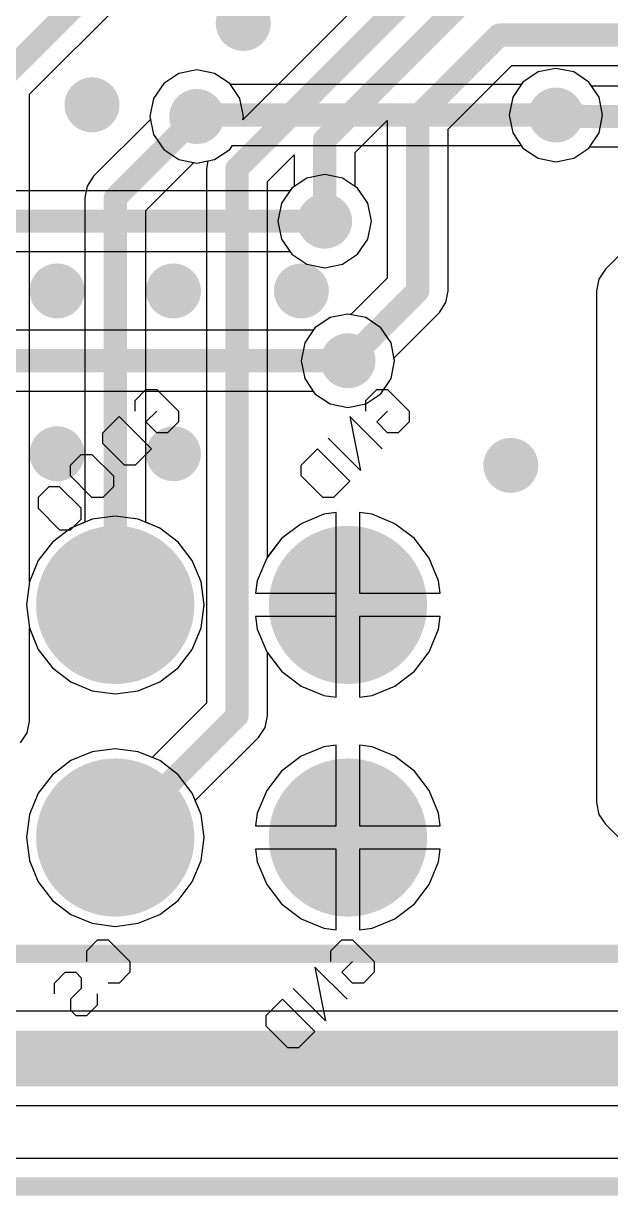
# Model space of a CAD drawing. Header units: millimetres. Extents: x -0.1 to 80.1, y -0.1 to 38.4.
# Drawn here: x 17.92 to 24.33, y -0.1 to 12.7 of the extents above; entities that cross this region are included whole.
import ezdxf

# ---------------------------------------------------------------- set-up
doc = ezdxf.new("R2010")
doc.units = ezdxf.units.MM
for name, color, linetype in [('BottomLayer', 5, 'Continuous'), ('BottomOverlay', 54, 'Continuous'), ('BottomSolder', 6, 'Continuous'), ('KeepOutLayer', 6, 'Continuous'), ('MultiLayer', 9, 'Continuous'), ('PadHoleLayer', 156, 'Continuous'), ('TopLayer', 1, 'Continuous'), ('TopOverlay', 2, 'Continuous'), ('TopSolder', 216, 'Continuous'), ('ViaHoleLayer', 16, 'Continuous')]:
    doc.layers.add(name, color=color, linetype=linetype)

# ---------------------------------------------------------------- blocks, each defined once
blk = doc.blocks.new('THT_MOD_CC1101_433_MH__AMAZON_5')
at = {"layer": 'BottomLayer', "const_width": 0.762}
for points in [[(0.889, 6.35, 1), (1.651, 6.35, 1)], [(3.429, 6.35, 1), (4.191, 6.35, 1)], [(0.889, 3.81, 1), (1.651, 3.81, 1)], [(3.429, 3.81, 1), (4.191, 3.81, 1)]]:
    blk.add_lwpolyline(points, format="xyb", close=True, dxfattribs=at)
at = {"layer": 'BottomSolder', "const_width": 0.864}
for points in [[(0.838, 6.35, 1), (1.702, 6.35, 1)], [(3.378, 6.35, 1), (4.242, 6.35, 1)], [(0.838, 3.81, 1), (1.702, 3.81, 1)], [(3.378, 3.81, 1), (4.242, 3.81, 1)]]:
    blk.add_lwpolyline(points, format="xyb", close=True, dxfattribs=at)
at = {"layer": 'MultiLayer', "const_width": 0.762}
for points in [[(0.889, 6.35, 1), (1.651, 6.35, 1)], [(3.429, 6.35, 1), (4.191, 6.35, 1)], [(0.889, 3.81, 1), (1.651, 3.81, 1)], [(3.429, 3.81, 1), (4.191, 3.81, 1)]]:
    blk.add_lwpolyline(points, format="xyb", close=True, dxfattribs=at)
at = {"layer": 'PadHoleLayer', "const_width": 0.381}
for points in [[(1.079, 6.35, 1), (1.46, 6.35, 1)], [(3.619, 6.35, 1), (4, 6.35, 1)], [(1.079, 3.81, 1), (1.46, 3.81, 1)], [(3.619, 3.81, 1), (4, 3.81, 1)]]:
    blk.add_lwpolyline(points, format="xyb", close=True, dxfattribs=at)
at = {"layer": 'TopLayer', "const_width": 0.762}
for points in [[(0.889, 6.35, 1), (1.651, 6.35, 1)], [(3.429, 6.35, 1), (4.191, 6.35, 1)], [(0.889, 3.81, 1), (1.651, 3.81, 1)], [(3.429, 3.81, 1), (4.191, 3.81, 1)]]:
    blk.add_lwpolyline(points, format="xyb", close=True, dxfattribs=at)
at = {"layer": 'TopOverlay', "const_width": 0.2}
blk.add_lwpolyline([(0, 17.6), (0, 0)], dxfattribs=at)
at = {"layer": 'TopSolder', "const_width": 0.864}
for points in [[(0.838, 6.35, 1), (1.702, 6.35, 1)], [(3.378, 6.35, 1), (4.242, 6.35, 1)], [(0.838, 3.81, 1), (1.702, 3.81, 1)], [(3.378, 3.81, 1), (4.242, 3.81, 1)]]:
    blk.add_lwpolyline(points, format="xyb", close=True, dxfattribs=at)

msp = doc.modelspace()

# ---------------------------------------------------------------- linework, layer by layer
at = {"layer": 'BottomLayer'}
for p, q in [((19.812, 12.194), (19.617, 12.155)), ((20.007, 12.155), (19.812, 12.194)), ((23.538, 12.171), (23.373, 12.06)), ((23.733, 12.21), (23.538, 12.171)), ((23.928, 12.171), (23.733, 12.21)), ((24.094, 12.06), (23.928, 12.171)), ((19.452, 12.044), (19.341, 11.879)), ((19.617, 12.155), (19.452, 12.044)), ((20.172, 12.044), (20.007, 12.155)), ((20.18, 12.033), (20.172, 12.044)), ((23.355, 12.033), (20.18, 12.033)), ((23.373, 12.06), (23.355, 12.033)), ((24.204, 11.895), (24.094, 12.06)), ((19.341, 11.879), (19.302, 11.684)), ((24.243, 11.7), (24.204, 11.895)), ((19.302, 11.684), (19.341, 11.489)), ((24.204, 11.505), (24.243, 11.7)), ((19.341, 11.489), (19.452, 11.324)), ((24.094, 11.339), (24.204, 11.505)), ((19.452, 11.324), (19.617, 11.213)), ((20.007, 11.213), (20.172, 11.324)), ((20.172, 11.324), (20.201, 11.366)), ((20.201, 11.366), (23.355, 11.366)), ((23.355, 11.366), (23.373, 11.339)), ((23.373, 11.339), (23.538, 11.229)), ((23.928, 11.229), (24.094, 11.339)), ((19.617, 11.213), (19.812, 11.174)), ((19.812, 11.174), (20.007, 11.213)), ((23.538, 11.229), (23.733, 11.19)), ((23.733, 11.19), (23.928, 11.229)), ((21.014, 11.012), (20.849, 10.901)), ((21.209, 11.051), (21.014, 11.012)), ((21.404, 11.012), (21.209, 11.051)), ((21.569, 10.901), (21.404, 11.012)), ((20.849, 10.901), (20.83, 10.874)), ((21.68, 10.736), (21.569, 10.901)), ((20.83, 10.874), (15.746, 10.874)), ((21.719, 10.541), (21.68, 10.736)), ((21.68, 10.346), (21.719, 10.541)), ((21.569, 10.181), (21.68, 10.346)), ((15.746, 10.208), (20.83, 10.208)), ((20.83, 10.208), (20.849, 10.181)), ((20.849, 10.181), (21.014, 10.07)), ((21.404, 10.07), (21.569, 10.181)), ((21.014, 10.07), (21.209, 10.031)), ((21.209, 10.031), (21.404, 10.07)), ((21.268, 9.488), (21.103, 9.377)), ((21.463, 9.527), (21.268, 9.488)), ((21.658, 9.488), (21.463, 9.527)), ((21.823, 9.377), (21.658, 9.488)), ((21.084, 9.35), (16.254, 9.35)), ((21.103, 9.377), (21.084, 9.35)), ((21.934, 9.212), (21.823, 9.377)), ((21.973, 9.017), (21.934, 9.212)), ((21.934, 8.822), (21.973, 9.017)), ((21.823, 8.657), (21.934, 8.822)), ((16.254, 8.684), (21.084, 8.684)), ((21.084, 8.684), (21.103, 8.657)), ((21.103, 8.657), (21.268, 8.546)), ((21.658, 8.546), (21.823, 8.657)), ((21.268, 8.546), (21.463, 8.507)), ((21.463, 8.507), (21.658, 8.546)), ((18.923, 7.32), (18.672, 7.287)), ((19.174, 7.287), (18.923, 7.32)), ((21.198, 7.34), (20.951, 7.237)), ((21.336, 7.358), (21.198, 7.34)), ((21.336, 6.477), (21.336, 7.358)), ((21.728, 7.34), (21.59, 7.358)), ((21.59, 7.358), (21.59, 6.477)), ((21.975, 7.237), (21.728, 7.34)), ((18.438, 7.19), (18.237, 7.036)), ((18.672, 7.287), (18.438, 7.19)), ((19.408, 7.19), (19.174, 7.287)), ((19.609, 7.036), (19.408, 7.19)), ((20.951, 7.237), (20.738, 7.075)), ((22.188, 7.075), (21.975, 7.237)), ((20.738, 7.075), (20.576, 6.862)), ((22.35, 6.862), (22.188, 7.075)), ((18.237, 7.036), (18.083, 6.835)), ((19.763, 6.835), (19.609, 7.036)), ((18.083, 6.835), (17.986, 6.601)), ((19.86, 6.601), (19.763, 6.835)), ((20.576, 6.862), (20.473, 6.615)), ((22.453, 6.615), (22.35, 6.862)), ((17.986, 6.601), (17.953, 6.35)), ((19.893, 6.35), (19.86, 6.601)), ((20.473, 6.615), (20.455, 6.477)), ((22.471, 6.477), (22.453, 6.615)), ((20.455, 6.477), (21.336, 6.477)), ((21.59, 6.477), (22.471, 6.477)), ((17.953, 6.35), (17.986, 6.099)), ((19.86, 6.099), (19.893, 6.35)), ((21.336, 6.223), (20.455, 6.223)), ((20.455, 6.223), (20.473, 6.085)), ((21.336, 5.342), (21.336, 6.223)), ((22.471, 6.223), (21.59, 6.223)), ((21.59, 6.223), (21.59, 5.342)), ((22.453, 6.085), (22.471, 6.223)), ((17.986, 6.099), (18.083, 5.865)), ((19.763, 5.865), (19.86, 6.099)), ((20.473, 6.085), (20.576, 5.838)), ((22.35, 5.838), (22.453, 6.085)), ((18.083, 5.865), (18.237, 5.664)), ((19.609, 5.664), (19.763, 5.865)), ((20.576, 5.838), (20.738, 5.625)), ((22.188, 5.625), (22.35, 5.838)), ((18.237, 5.664), (18.438, 5.51)), ((19.408, 5.51), (19.609, 5.664)), ((18.438, 5.51), (18.672, 5.413)), ((19.174, 5.413), (19.408, 5.51)), ((20.738, 5.625), (20.951, 5.463)), ((21.975, 5.463), (22.188, 5.625)), ((18.672, 5.413), (18.923, 5.38)), ((18.923, 5.38), (19.174, 5.413)), ((20.951, 5.463), (21.198, 5.36)), ((21.728, 5.36), (21.975, 5.463)), ((21.198, 5.36), (21.336, 5.342)), ((21.59, 5.342), (21.728, 5.36)), ((18.672, 4.747), (18.438, 4.65)), ((18.923, 4.78), (18.672, 4.747)), ((19.174, 4.747), (18.923, 4.78)), ((19.408, 4.65), (19.174, 4.747)), ((21.198, 4.8), (20.951, 4.697)), ((21.336, 4.818), (21.198, 4.8)), ((21.336, 3.937), (21.336, 4.818)), ((21.728, 4.8), (21.59, 4.818)), ((21.59, 4.818), (21.59, 3.937)), ((21.975, 4.697), (21.728, 4.8)), ((18.438, 4.65), (18.237, 4.496)), ((19.609, 4.496), (19.408, 4.65)), ((20.951, 4.697), (20.738, 4.535)), ((22.188, 4.535), (21.975, 4.697)), ((18.237, 4.496), (18.083, 4.295)), ((19.763, 4.295), (19.609, 4.496)), ((20.738, 4.535), (20.576, 4.322)), ((22.35, 4.322), (22.188, 4.535)), ((18.083, 4.295), (17.986, 4.061)), ((19.86, 4.061), (19.763, 4.295)), ((20.576, 4.322), (20.473, 4.075)), ((22.453, 4.075), (22.35, 4.322)), ((17.986, 4.061), (17.953, 3.81)), ((19.893, 3.81), (19.86, 4.061)), ((20.473, 4.075), (20.455, 3.937)), ((22.471, 3.937), (22.453, 4.075)), ((20.455, 3.937), (21.336, 3.937)), ((21.59, 3.937), (22.471, 3.937)), ((17.953, 3.81), (17.986, 3.559)), ((19.86, 3.559), (19.893, 3.81)), ((21.336, 3.683), (20.455, 3.683)), ((20.455, 3.683), (20.473, 3.545)), ((21.336, 2.802), (21.336, 3.683)), ((22.471, 3.683), (21.59, 3.683)), ((21.59, 3.683), (21.59, 2.802)), ((22.453, 3.545), (22.471, 3.683)), ((17.986, 3.559), (18.083, 3.325)), ((19.763, 3.325), (19.86, 3.559)), ((20.473, 3.545), (20.576, 3.298)), ((22.35, 3.298), (22.453, 3.545)), ((18.083, 3.325), (18.237, 3.124)), ((19.609, 3.124), (19.763, 3.325)), ((20.576, 3.298), (20.738, 3.085)), ((22.188, 3.085), (22.35, 3.298)), ((18.237, 3.124), (18.438, 2.97)), ((19.408, 2.97), (19.609, 3.124)), ((20.738, 3.085), (20.951, 2.923)), ((21.975, 2.923), (22.188, 3.085)), ((18.438, 2.97), (18.672, 2.873)), ((19.174, 2.873), (19.408, 2.97)), ((18.672, 2.873), (18.923, 2.84)), ((18.923, 2.84), (19.174, 2.873)), ((20.951, 2.923), (21.198, 2.82)), ((21.198, 2.82), (21.336, 2.802)), ((21.59, 2.802), (21.728, 2.82)), ((21.728, 2.82), (21.975, 2.923)), ((43.348, 1.912), (12.405, 1.912)), ((12.192, 0.882), (43.561, 0.882)), ((61.849, 0.306), (0.306, 0.306))]:
    msp.add_line(p, q, dxfattribs=at)
for points, const_width in [([(20.17, 12.7, 1), (20.47, 12.7, 1)], 0.3), ([(18.519, 11.811, 1), (18.819, 11.811, 1)], 0.3), ([(19.662, 11.684, 1), (19.962, 11.684, 1)], 0.3), ([(23.583, 11.7, 1), (23.883, 11.7, 1)], 0.3), ([(19.748, 11.684, 1), (19.875, 11.684, 1)], 0.127), ([(19.764, 11.7, 1), (19.891, 11.7, 1)], 0.127), ([(19.764, 11.7, 1), (19.891, 11.7, 1)], 0.127), ([(23.67, 11.7, 1), (23.797, 11.7, 1)], 0.127), ([(21.059, 10.541, 1), (21.359, 10.541, 1)], 0.3), ([(21.145, 10.541, 1), (21.273, 10.541, 1)], 0.127), ([(18.138, 9.779, 1), (18.438, 9.779, 1)], 0.3), ([(19.408, 9.779, 1), (19.708, 9.779, 1)], 0.3), ([(20.805, 9.779, 1), (21.105, 9.779, 1)], 0.3), ([(21.313, 9.017, 1), (21.613, 9.017, 1)], 0.3), ([(21.399, 9.017, 1), (21.526, 9.017, 1)], 0.127), ([(18.138, 8.001, 1), (18.438, 8.001, 1)], 0.3), ([(19.408, 8.001, 1), (19.708, 8.001, 1)], 0.3), ([(23.091, 7.874, 1), (23.391, 7.874, 1)], 0.3)]:
    msp.add_lwpolyline(points, format="xyb", close=True, dxfattribs=dict(at, const_width=const_width))
for points, const_width in [([(19.812, 11.684), (19.828, 11.7)], 0.254), ([(19.828, 11.7), (23.733, 11.7)], 0.254), ([(15.367, 10.541), (21.209, 10.541)], 0.254), ([(15.875, 9.017), (21.463, 9.017)], 0.254), ([(12.192, 1.397), (43.561, 1.397)], 0.61)]:
    msp.add_lwpolyline(points, dxfattribs=dict(at, const_width=const_width))
at = {"layer": 'BottomOverlay'}
for p, q in [((19.14, 8.583), (19.258, 8.701)), ((19.14, 8.465), (19.14, 8.583)), ((19.258, 8.701), (19.376, 8.701)), ((19.376, 8.701), (19.612, 8.465)), ((21.659, 8.583), (21.777, 8.701)), ((21.659, 8.465), (21.659, 8.583)), ((21.777, 8.701), (21.895, 8.701)), ((21.895, 8.701), (22.131, 8.465)), ((19.258, 8.348), (19.376, 8.465)), ((19.612, 8.465), (19.612, 8.348)), ((21.777, 8.348), (21.895, 8.465)), ((22.131, 8.465), (22.131, 8.348)), ((18.787, 8.23), (18.964, 8.407)), ((18.964, 8.407), (19.317, 8.053)), ((19.376, 8.23), (19.258, 8.348)), ((19.612, 8.348), (19.494, 8.23)), ((21.836, 8.053), (21.483, 8.407)), ((21.483, 8.407), (21.6, 7.818)), ((21.895, 8.23), (21.777, 8.348)), ((22.131, 8.348), (22.013, 8.23)), ((18.787, 8.112), (18.787, 8.23)), ((19.494, 8.23), (19.376, 8.23)), ((22.013, 8.23), (21.895, 8.23)), ((19.023, 7.876), (18.787, 8.112)), ((21.6, 7.818), (21.247, 8.171)), ((18.434, 7.876), (18.551, 7.994)), ((18.551, 7.994), (18.669, 7.994)), ((18.669, 7.994), (18.905, 7.759)), ((19.317, 8.053), (19.14, 7.876)), ((20.952, 7.876), (21.129, 8.053)), ((21.129, 8.053), (21.483, 7.7)), ((18.434, 7.759), (18.434, 7.876)), ((19.14, 7.876), (19.023, 7.876)), ((20.952, 7.759), (20.952, 7.876)), ((18.669, 7.523), (18.434, 7.759)), ((18.905, 7.759), (18.905, 7.641)), ((21.188, 7.523), (20.952, 7.759)), ((21.483, 7.7), (21.306, 7.523)), ((18.198, 7.641), (18.08, 7.523)), ((18.316, 7.641), (18.198, 7.641)), ((18.551, 7.405), (18.316, 7.641)), ((18.905, 7.641), (18.787, 7.523)), ((18.08, 7.523), (18.08, 7.405)), ((18.787, 7.523), (18.669, 7.523)), ((21.306, 7.523), (21.188, 7.523)), ((18.08, 7.405), (18.316, 7.17)), ((18.551, 7.287), (18.551, 7.405)), ((18.316, 7.17), (18.434, 7.17)), ((18.434, 7.17), (18.551, 7.287)), ((18.611, 2.573), (18.729, 2.691)), ((18.729, 2.691), (18.847, 2.691)), ((18.847, 2.691), (19.083, 2.455)), ((21.278, 2.573), (21.396, 2.691)), ((21.396, 2.691), (21.514, 2.691)), ((21.514, 2.691), (21.75, 2.455)), ((18.611, 2.455), (18.611, 2.573)), ((21.278, 2.455), (21.278, 2.573)), ((19.083, 2.455), (19.083, 2.338)), ((21.396, 2.338), (21.514, 2.455)), ((21.75, 2.455), (21.75, 2.338)), ((18.258, 2.22), (18.376, 2.338)), ((18.376, 2.338), (18.493, 2.338)), ((18.493, 2.338), (18.552, 2.279)), ((19.083, 2.338), (18.965, 2.22)), ((21.455, 2.043), (21.102, 2.396)), ((21.102, 2.396), (21.219, 1.807)), ((21.514, 2.22), (21.396, 2.338)), ((21.75, 2.338), (21.632, 2.22)), ((18.258, 2.102), (18.258, 2.22)), ((18.552, 2.279), (18.552, 2.161)), ((18.965, 2.22), (18.847, 2.22)), ((21.632, 2.22), (21.514, 2.22)), ((18.552, 2.161), (18.435, 2.043)), ((18.729, 1.984), (18.729, 2.102)), ((21.219, 1.807), (20.866, 2.161)), ((18.435, 2.043), (18.435, 1.925)), ((18.435, 1.925), (18.493, 1.866)), ((18.611, 1.866), (18.729, 1.984)), ((20.571, 1.866), (20.748, 2.043)), ((20.748, 2.043), (21.102, 1.69)), ((18.493, 1.866), (18.611, 1.866)), ((20.571, 1.749), (20.571, 1.866)), ((20.807, 1.513), (20.571, 1.749)), ((21.102, 1.69), (20.925, 1.513)), ((20.925, 1.513), (20.807, 1.513))]:
    msp.add_line(p, q, dxfattribs=at)
at = {"layer": 'KeepOutLayer', "const_width": 0.2}
msp.add_lwpolyline([(0, 0), (80, 0)], dxfattribs=at)
at = {"layer": 'MultiLayer', "const_width": 0.3}
for points in [[(20.17, 12.7, 1), (20.47, 12.7, 1)], [(18.519, 11.811, 1), (18.819, 11.811, 1)], [(19.662, 11.684, 1), (19.962, 11.684, 1)], [(23.583, 11.7, 1), (23.883, 11.7, 1)], [(21.059, 10.541, 1), (21.359, 10.541, 1)], [(18.138, 9.779, 1), (18.438, 9.779, 1)], [(19.408, 9.779, 1), (19.708, 9.779, 1)], [(20.805, 9.779, 1), (21.105, 9.779, 1)], [(21.313, 9.017, 1), (21.613, 9.017, 1)], [(18.138, 8.001, 1), (18.438, 8.001, 1)], [(19.408, 8.001, 1), (19.708, 8.001, 1)], [(23.091, 7.874, 1), (23.391, 7.874, 1)]]:
    msp.add_lwpolyline(points, format="xyb", close=True, dxfattribs=at)
at = {"layer": 'TopLayer'}
for p, q in [((23.298, 14.633), (20.315, 11.649)), ((17.986, 11.927), (19.018, 12.959)), ((19.812, 12.194), (19.617, 12.155)), ((20.007, 12.155), (19.812, 12.194)), ((22.558, 11.546), (23.252, 12.24)), ((23.252, 12.24), (25.654, 12.24)), ((23.538, 12.171), (23.373, 12.06)), ((23.733, 12.21), (23.538, 12.171)), ((23.928, 12.171), (23.733, 12.21)), ((24.094, 12.06), (23.928, 12.171)), ((19.452, 12.044), (19.341, 11.879)), ((19.617, 12.155), (19.452, 12.044)), ((20.172, 12.044), (20.007, 12.155)), ((20.283, 11.879), (20.172, 12.044)), ((23.373, 12.06), (23.262, 11.895)), ((24.122, 12.017), (24.094, 12.06)), ((17.986, 6.603), (17.986, 11.927)), ((30.042, 12.017), (24.122, 12.017)), ((19.341, 11.879), (19.302, 11.684)), ((20.322, 11.684), (20.283, 11.879)), ((23.262, 11.895), (23.223, 11.7)), ((19.309, 11.652), (18.687, 11.031)), ((19.302, 11.684), (19.309, 11.652)), ((20.315, 11.649), (20.322, 11.684)), ((23.223, 11.7), (23.262, 11.505)), ((21.542, 11.292), (21.892, 11.641)), ((21.892, 11.641), (21.892, 9.917)), ((22.558, 9.779), (22.558, 11.546)), ((23.262, 11.505), (23.373, 11.339)), ((20.584, 10.976), (20.876, 11.267)), ((20.876, 11.267), (20.876, 10.92)), ((21.542, 10.92), (21.542, 11.292)), ((23.373, 11.339), (23.538, 11.229)), ((23.928, 11.229), (24.094, 11.339)), ((24.094, 11.339), (24.101, 11.351)), ((24.101, 11.351), (25.644, 11.351)), ((25.545, 11.285), (24.275, 10.015)), ((19.256, 10.657), (19.78, 11.181)), ((19.78, 11.181), (19.812, 11.174)), ((19.812, 11.174), (19.934, 11.199)), ((19.934, 11.199), (19.918, 11.114)), ((23.538, 11.229), (23.733, 11.19)), ((23.733, 11.19), (23.928, 11.229)), ((18.687, 11.031), (18.615, 10.923)), ((19.918, 11.114), (19.918, 5.276)), ((18.615, 10.923), (18.59, 10.795)), ((20.584, 6.874), (20.584, 10.976)), ((20.849, 10.901), (20.738, 10.736)), ((20.876, 10.92), (20.849, 10.901)), ((21.569, 10.901), (21.542, 10.92)), ((21.68, 10.736), (21.569, 10.901)), ((18.59, 10.795), (18.59, 7.253)), ((19.256, 7.253), (19.256, 10.657)), ((20.738, 10.736), (20.699, 10.541)), ((21.719, 10.541), (21.68, 10.736)), ((20.699, 10.541), (20.738, 10.346)), ((21.68, 10.346), (21.719, 10.541)), ((20.738, 10.346), (20.849, 10.181)), ((21.569, 10.181), (21.68, 10.346)), ((20.849, 10.181), (21.014, 10.07)), ((21.404, 10.07), (21.569, 10.181)), ((21.014, 10.07), (21.209, 10.031)), ((21.209, 10.031), (21.404, 10.07)), ((24.275, 10.015), (24.203, 9.907)), ((21.892, 9.917), (21.495, 9.52)), ((24.203, 9.907), (24.178, 9.779)), ((22.533, 9.651), (22.558, 9.779)), ((24.178, 9.779), (24.178, 4.191)), ((22.461, 9.543), (22.533, 9.651)), ((21.268, 9.488), (21.103, 9.377)), ((21.463, 9.527), (21.268, 9.488)), ((21.495, 9.52), (21.463, 9.527)), ((21.966, 9.049), (22.461, 9.543)), ((21.103, 9.377), (20.992, 9.212)), ((20.992, 9.212), (20.953, 9.017)), ((20.953, 9.017), (20.992, 8.822)), ((21.934, 8.822), (21.973, 9.017)), ((21.973, 9.017), (21.966, 9.049)), ((20.992, 8.822), (21.103, 8.657)), ((21.823, 8.657), (21.934, 8.822)), ((21.103, 8.657), (21.268, 8.546)), ((21.658, 8.546), (21.823, 8.657)), ((21.268, 8.546), (21.463, 8.507)), ((21.463, 8.507), (21.658, 8.546)), ((21.198, 7.34), (20.951, 7.237)), ((21.336, 7.358), (21.198, 7.34)), ((21.336, 6.35), (21.336, 7.358)), ((21.728, 7.34), (21.59, 7.358)), ((21.59, 7.358), (21.59, 6.477)), ((21.975, 7.237), (21.728, 7.34)), ((18.438, 7.19), (18.237, 7.036)), ((18.59, 7.253), (18.438, 7.19)), ((19.408, 7.19), (19.256, 7.253)), ((19.609, 7.036), (19.408, 7.19)), ((20.951, 7.237), (20.738, 7.075)), ((22.188, 7.075), (21.975, 7.237)), ((20.738, 7.075), (20.584, 6.874)), ((22.35, 6.862), (22.188, 7.075)), ((18.237, 7.036), (18.083, 6.835)), ((19.763, 6.835), (19.609, 7.036)), ((18.083, 6.835), (17.986, 6.603)), ((19.86, 6.601), (19.763, 6.835)), ((22.453, 6.615), (22.35, 6.862)), ((19.893, 6.35), (19.86, 6.601)), ((22.471, 6.477), (22.453, 6.615)), ((21.59, 6.477), (22.471, 6.477)), ((19.86, 6.099), (19.893, 6.35)), ((21.336, 5.342), (21.336, 6.35)), ((22.471, 6.223), (21.59, 6.223)), ((21.59, 6.223), (21.59, 5.342)), ((22.453, 6.085), (22.471, 6.223)), ((17.986, 5.08), (17.986, 6.097)), ((17.986, 6.097), (18.083, 5.865)), ((19.763, 5.865), (19.86, 6.099)), ((22.35, 5.838), (22.453, 6.085)), ((18.083, 5.865), (18.237, 5.664)), ((19.609, 5.664), (19.763, 5.865)), ((20.584, 5.138), (20.584, 5.826)), ((20.584, 5.826), (20.738, 5.625)), ((22.188, 5.625), (22.35, 5.838)), ((18.237, 5.664), (18.438, 5.51)), ((19.408, 5.51), (19.609, 5.664)), ((18.438, 5.51), (18.672, 5.413)), ((19.174, 5.413), (19.408, 5.51)), ((20.738, 5.625), (20.951, 5.463)), ((21.975, 5.463), (22.188, 5.625)), ((18.672, 5.413), (18.923, 5.38)), ((18.923, 5.38), (19.174, 5.413)), ((20.951, 5.463), (21.198, 5.36)), ((21.728, 5.36), (21.975, 5.463)), ((19.918, 5.276), (19.326, 4.684)), ((21.198, 5.36), (21.336, 5.342)), ((21.59, 5.342), (21.728, 5.36)), ((20.559, 5.01), (20.584, 5.138)), ((17.961, 4.952), (17.986, 5.08)), ((20.487, 4.902), (20.559, 5.01)), ((17.889, 4.844), (17.961, 4.952)), ((19.797, 4.213), (20.487, 4.902)), ((18.672, 4.747), (18.438, 4.65)), ((18.923, 4.78), (18.672, 4.747)), ((19.174, 4.747), (18.923, 4.78)), ((19.326, 4.684), (19.174, 4.747)), ((21.198, 4.8), (20.951, 4.697)), ((21.336, 4.818), (21.198, 4.8)), ((21.336, 3.937), (21.336, 4.818)), ((21.728, 4.8), (21.59, 4.818)), ((21.59, 4.818), (21.59, 3.937)), ((21.975, 4.697), (21.728, 4.8)), ((18.438, 4.65), (18.237, 4.496)), ((20.951, 4.697), (20.738, 4.535)), ((22.188, 4.535), (21.975, 4.697)), ((18.237, 4.496), (18.083, 4.295)), ((20.738, 4.535), (20.576, 4.322)), ((22.35, 4.322), (22.188, 4.535)), ((18.083, 4.295), (17.986, 4.061)), ((20.576, 4.322), (20.473, 4.075)), ((22.453, 4.075), (22.35, 4.322)), ((19.86, 4.061), (19.797, 4.213)), ((24.178, 4.191), (24.203, 4.063)), ((17.986, 4.061), (17.953, 3.81)), ((19.893, 3.81), (19.86, 4.061)), ((20.473, 4.075), (20.455, 3.937)), ((22.471, 3.937), (22.453, 4.075)), ((24.203, 4.063), (24.275, 3.955)), ((20.455, 3.937), (21.336, 3.937)), ((21.59, 3.937), (22.471, 3.937)), ((24.275, 3.955), (25.799, 2.431)), ((17.953, 3.81), (17.986, 3.559)), ((19.86, 3.559), (19.893, 3.81)), ((21.336, 3.683), (20.455, 3.683)), ((20.455, 3.683), (20.473, 3.545)), ((21.336, 2.802), (21.336, 3.683)), ((22.471, 3.683), (21.59, 3.683)), ((21.59, 3.683), (21.59, 2.802)), ((22.453, 3.545), (22.471, 3.683)), ((17.986, 3.559), (18.083, 3.325)), ((19.763, 3.325), (19.86, 3.559)), ((20.473, 3.545), (20.576, 3.298)), ((22.35, 3.298), (22.453, 3.545)), ((18.083, 3.325), (18.237, 3.124)), ((19.609, 3.124), (19.763, 3.325)), ((20.576, 3.298), (20.738, 3.085)), ((22.188, 3.085), (22.35, 3.298)), ((18.237, 3.124), (18.438, 2.97)), ((19.408, 2.97), (19.609, 3.124)), ((20.738, 3.085), (20.951, 2.923)), ((21.975, 2.923), (22.188, 3.085)), ((18.438, 2.97), (18.672, 2.873)), ((19.174, 2.873), (19.408, 2.97)), ((18.672, 2.873), (18.923, 2.84)), ((18.923, 2.84), (19.174, 2.873)), ((20.951, 2.923), (21.198, 2.82)), ((21.198, 2.82), (21.336, 2.802)), ((21.59, 2.802), (21.728, 2.82)), ((21.728, 2.82), (21.975, 2.923)), ((55.499, 0.306), (0.306, 0.306))]:
    msp.add_line(p, q, dxfattribs=at)
at = {"layer": 'TopLayer', "const_width": 0.254}
for points in [[(20.251, 11.114), (23.603, 14.466)], [(21.209, 11.43), (23.745, 13.966)], [(17.653, 12.065), (19.05, 13.462)], [(22.225, 11.684), (23.114, 12.573)], [(23.114, 12.573), (25.654, 12.573)], [(18.923, 10.795), (19.812, 11.684)], [(22.225, 9.779), (22.225, 11.684)], [(23.733, 11.7), (23.973, 11.7)], [(23.973, 11.7), (23.989, 11.684)], [(23.989, 11.684), (30.371, 11.684)], [(21.209, 10.541), (21.209, 11.43)], [(20.251, 5.138), (20.251, 11.114)], [(18.923, 6.604), (18.923, 10.795)], [(21.463, 9.017), (22.225, 9.779)], [(18.923, 6.604), (19.05, 6.477)], [(18.923, 6.35), (19.05, 6.477)], [(18.923, 3.81), (20.251, 5.138)]]:
    msp.add_lwpolyline(points, dxfattribs=at)
at = {"layer": 'TopLayer'}
for points, const_width in [([(20.17, 12.7, 1), (20.47, 12.7, 1)], 0.3), ([(23.05, 12.573, 1), (23.177, 12.573, 1)], 0.127), ([(23.05, 12.573, 1), (23.177, 12.573, 1)], 0.127), ([(18.519, 11.811, 1), (18.819, 11.811, 1)], 0.3), ([(19.662, 11.684, 1), (19.962, 11.684, 1)], 0.3), ([(23.583, 11.7, 1), (23.883, 11.7, 1)], 0.3), ([(19.748, 11.684, 1), (19.875, 11.684, 1)], 0.127), ([(22.162, 11.684, 1), (22.288, 11.684, 1)], 0.127), ([(22.162, 11.684, 1), (22.288, 11.684, 1)], 0.127), ([(23.67, 11.7, 1), (23.797, 11.7, 1)], 0.127), ([(23.909, 11.7, 1), (24.036, 11.7, 1)], 0.127), ([(23.909, 11.7, 1), (24.036, 11.7, 1)], 0.127), ([(23.925, 11.684, 1), (24.052, 11.684, 1)], 0.127), ([(23.925, 11.684, 1), (24.052, 11.684, 1)], 0.127), ([(21.145, 11.43, 1), (21.273, 11.43, 1)], 0.127), ([(21.145, 11.43, 1), (21.273, 11.43, 1)], 0.127), ([(20.188, 11.114, 1), (20.315, 11.114, 1)], 0.127), ([(20.188, 11.114, 1), (20.315, 11.114, 1)], 0.127), ([(18.86, 10.795, 1), (18.986, 10.795, 1)], 0.127), ([(18.86, 10.795, 1), (18.986, 10.795, 1)], 0.127), ([(21.059, 10.541, 1), (21.359, 10.541, 1)], 0.3), ([(21.145, 10.541, 1), (21.273, 10.541, 1)], 0.127), ([(18.138, 9.779, 1), (18.438, 9.779, 1)], 0.3), ([(19.408, 9.779, 1), (19.708, 9.779, 1)], 0.3), ([(20.805, 9.779, 1), (21.105, 9.779, 1)], 0.3), ([(22.162, 9.779, 1), (22.288, 9.779, 1)], 0.127), ([(22.162, 9.779, 1), (22.288, 9.779, 1)], 0.127), ([(21.313, 9.017, 1), (21.613, 9.017, 1)], 0.3), ([(21.399, 9.017, 1), (21.526, 9.017, 1)], 0.127), ([(18.138, 8.001, 1), (18.438, 8.001, 1)], 0.3), ([(19.408, 8.001, 1), (19.708, 8.001, 1)], 0.3), ([(23.091, 7.874, 1), (23.391, 7.874, 1)], 0.3), ([(18.86, 6.604, 1), (18.986, 6.604, 1)], 0.127), ([(18.86, 6.604, 1), (18.986, 6.604, 1)], 0.127), ([(18.986, 6.477, 1), (19.113, 6.477, 1)], 0.127), ([(18.986, 6.477, 1), (19.113, 6.477, 1)], 0.127), ([(18.86, 6.35, 1), (18.986, 6.35, 1)], 0.127), ([(20.188, 5.138, 1), (20.315, 5.138, 1)], 0.127), ([(20.188, 5.138, 1), (20.315, 5.138, 1)], 0.127), ([(18.86, 3.81, 1), (18.986, 3.81, 1)], 0.127)]:
    msp.add_lwpolyline(points, format="xyb", close=True, dxfattribs=dict(at, const_width=const_width))
at = {"layer": 'ViaHoleLayer', "const_width": 0.15}
for points in [[(20.245, 12.7, 1), (20.395, 12.7, 1)], [(18.594, 11.811, 1), (18.744, 11.811, 1)], [(19.737, 11.684, 1), (19.887, 11.684, 1)], [(23.658, 11.7, 1), (23.808, 11.7, 1)], [(21.134, 10.541, 1), (21.284, 10.541, 1)], [(18.213, 9.779, 1), (18.363, 9.779, 1)], [(19.483, 9.779, 1), (19.633, 9.779, 1)], [(20.88, 9.779, 1), (21.03, 9.779, 1)], [(21.388, 9.017, 1), (21.538, 9.017, 1)], [(18.213, 8.001, 1), (18.363, 8.001, 1)], [(19.483, 8.001, 1), (19.633, 8.001, 1)], [(23.166, 7.874, 1), (23.316, 7.874, 1)]]:
    msp.add_lwpolyline(points, format="xyb", close=True, dxfattribs=at)

# ---------------------------------------------------------------- block references
at = {"rotation": 90}
msp.add_blockref('THT_MOD_CC1101_433_MH__AMAZON_5', (25.273, 2.54), dxfattribs=at)

doc.saveas('drawing.dxf')
